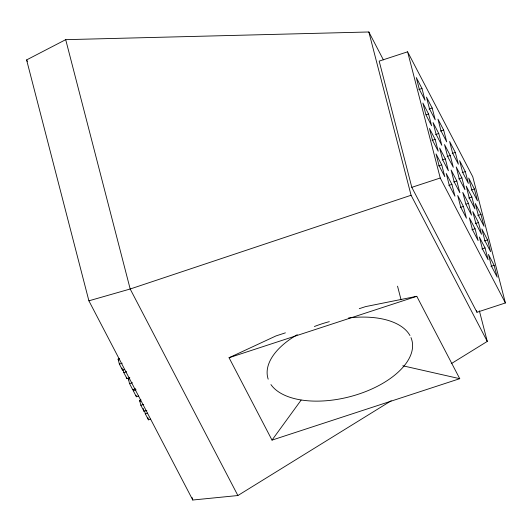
<?xml version="1.0" encoding="UTF-8"?>
<svg xmlns="http://www.w3.org/2000/svg" width="532" height="532" viewBox="0 0 532 532"><rect width="100%" height="100%" fill="white"/><g stroke="black" fill="none" stroke-linecap="round" stroke-linejoin="round"><path stroke-width="0.8" d="M285.398 332.846L275.968 335.931L229.059 357.73L272.018 440.11L301.112 400.124M383.399 59.883L368.849 31.98L65.702 39.661L26.6 59.923L88.897 300.819L192.777 500.02L237.884 495.531L391.193 400.782M451.249 363.669L487.279 341.404L479.372 310.834M487.279 341.404L411.076 195.264L130.187 289.002L88.897 300.819M407.612 51.81L379.17 61.114L411.808 187.331L476.958 312.264L505.4 302.961L472.762 176.744L407.612 51.81L440.25 178.02L505.4 302.961M418.87 89.516L421.982 88.498L425.035 100.295L419.342 89.383L416.29 77.586L421.982 88.498M429.038 109.053L432.17 108.029L435.216 119.826L429.524 108.907L426.478 97.11L432.17 108.029M426.212 114.726L428.566 113.954L431.618 125.752L425.926 114.832L422.874 103.035L428.566 113.954M440.503 131.072L443.648 130.047L446.7 141.838L441.008 130.925L437.956 119.128L443.648 130.047M435.615 134.51L438.754 133.485L441.799 145.283L436.107 134.363L433.061 122.566L438.754 133.485M432.044 140.428L435.149 139.411L438.202 151.208L432.509 140.288L429.457 128.491L435.149 139.411M452.18 153.442L455.312 152.411L458.365 164.208L452.672 153.296L449.62 141.499L455.312 152.411M447.079 156.534L450.232 155.497L453.284 167.294L447.592 156.381L444.539 144.584L450.232 155.497M442.232 159.952L445.331 158.942L448.383 170.739L442.691 159.819L439.638 148.022L445.331 158.942M438.627 165.884L441.733 164.867L444.785 176.664L439.093 165.745L436.041 153.948L441.733 164.867M411.808 187.331L440.25 178.02M462.215 172.601L465.314 171.59L468.359 183.387L462.667 172.468L459.621 160.671L465.314 171.59M458.777 178.892L461.896 177.868L464.948 189.665L459.256 178.752L456.203 166.955L461.896 177.868M453.703 181.971L456.815 180.953L459.867 192.75L454.175 181.838L451.123 170.041L456.815 180.953M448.842 185.402L451.914 184.398L454.966 196.188L449.274 185.276L446.222 173.479L451.914 184.398M471.252 190.01L474.384 188.986L477.437 200.783L471.744 189.871L468.692 178.074L474.384 188.986M468.798 198.057L471.897 197.046L474.943 208.843L469.251 197.924L466.205 186.127L471.897 197.046M466.112 204.102L468.479 203.324L471.532 215.121L465.839 204.208L462.787 192.411L468.479 203.324M460.3 207.427L463.399 206.409L466.451 218.206L460.759 207.287L457.706 195.497L463.399 206.409M477.829 215.473L480.968 214.443L484.02 226.24L478.328 215.327L475.276 203.53L480.968 214.443M475.329 223.526L478.481 222.502L481.527 234.299L475.834 223.38L472.788 211.583L478.481 222.502M471.917 229.811L475.063 228.78L478.115 240.577L472.423 229.658L469.37 217.867L475.063 228.78M124.661 369.447L122.526 370.146L119.381 364.107L118.097 359.14L119.514 358.674M484.419 240.923L487.551 239.899L490.604 251.696L484.911 240.777L481.859 228.986L487.551 239.899M119.381 364.107L122.22 363.176M481.919 248.983L485.058 247.952L488.11 259.749L482.418 248.836L479.365 237.039L485.058 247.952M123.091 369.793L123.823 372.633L126.669 371.702M123.823 372.633L126.968 378.664L129.815 377.733M135.554 388.746L132.707 389.677L129.562 383.639L128.279 378.671L129.702 378.205M129.562 383.639L132.408 382.708M359.273 308.673L365.564 306.618L416.782 296.304L459.741 378.684L272.018 440.11M490.976 266.386L494.135 265.355L497.187 277.152L491.495 266.233L488.443 254.436L494.135 265.355M229.059 357.73L416.782 296.304M132.9 389.318L133.266 390.741L136.112 389.81M133.266 390.741L136.411 396.779L138.546 396.081M146.852 410.405L144.006 411.336L140.86 405.298L139.57 400.33L140.993 399.864M140.86 405.298L143.7 404.367M144.564 410.983L145.303 413.823L147.437 413.125M145.303 413.823L148.448 419.854L150.583 419.156M402.777 365.777L459.741 378.684M26.6 59.923L27.365 61.399M237.884 495.531L130.187 289.002L65.702 39.661M118.097 359.14L118.796 360.483M128.279 378.671L128.977 380.014M139.57 400.33L140.275 401.673M476.539 310.655L476.958 312.264M368.849 31.98L411.076 195.264M397.537 286.169L401.075 299.849M192.152 497.613L192.777 500.02M147.896 417.726L148.448 419.854M143.274 408.496L144.006 411.336M136.046 395.356L136.411 396.779M126.603 377.248L126.968 378.664M121.974 368.018L122.526 370.146M410.963 337.574A74.46 38.903 -14.5 0 1 359.206 393.926A74.46 38.903 -14.5 0 1 270.941 384.576M268.195 379.17A74.46 38.903 -14.5 0 1 297.282 334.681M314.392 326.508A74.46 38.903 -14.5 0 1 329.315 321.654M348.58 317.963A74.46 38.903 -14.5 0 1 409.973 335.552"/></g></svg>
